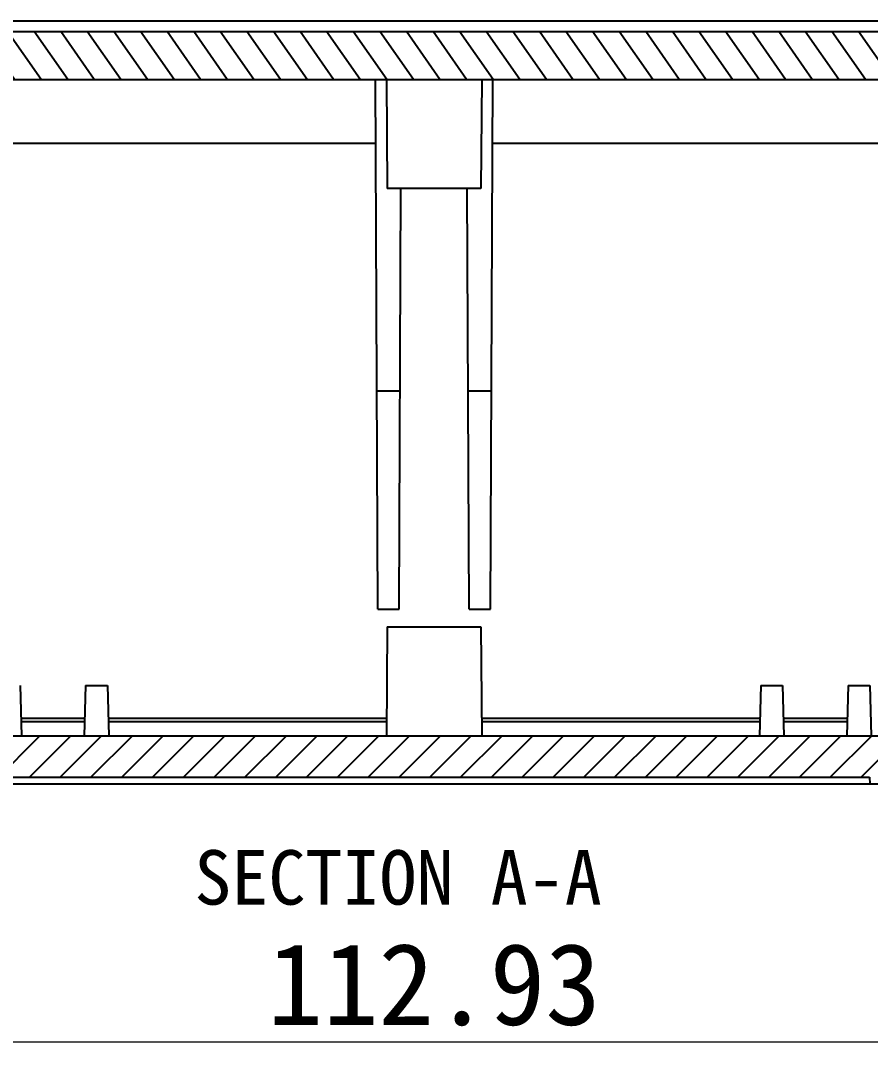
# Model space of a CAD drawing. Header units: millimetres. Extents: x 0 to 1787, y -410 to 0.
# Drawn here: x 1506.57 to 1545.57, y -295.72 to -248.12 of the extents above; entities that cross this region are included whole.
import ezdxf
from ezdxf.enums import TextEntityAlignment as Align

# ---------------------------------------------------------------- set-up
doc = ezdxf.new("R2010")
doc.units = ezdxf.units.MM
doc.header["$MEASUREMENT"] = 0
doc.layers.get('0').update_dxf_attribs({"linetype": 'CONTINUOUS'})
doc.layers.get('Defpoints').update_dxf_attribs({"linetype": 'CONTINUOUS'})
doc.layers.add('dim', color=82, linetype='CONTINUOUS', lineweight=9)
doc.layers.add('hatch', color=56, linetype='CONTINUOUS', lineweight=9)
doc.styles.add('宋体', font='SimSun.ttf')
doc.styles.add('样式 1', font='SIMKAI.TTF')
doc.dimstyles.new('YanXiu', dxfattribs={"dimscale": 1.5, "dimtxt": 2.5, "dimasz": 2.2, "dimexe": 0.65, "dimexo": 0.65, "dimgap": 0.5, "dimtad": 1, "dimzin": 0, "dimdsep": 46, "dimtxsty": '宋体', "dimcen": 0, "dimclrd": 3, "dimclre": 3, "dimclrt": 3, "dimadec": 0, "dimazin": 0, "dimtfac": 1, "dimtdec": 4, "dimtofl": 0, "dimtmove": 0, "dimatfit": 3, "dimfxl": 0, "dimtolj": 1, "dimtzin": 0, "dimlwd": 0, "dimlwe": 0, "dimarcsym": 0})

# ---------------------------------------------------------------- blocks, each defined once
blk = doc.blocks.new('*D18')
at = {"layer": 'Defpoints', "color": 0}
for p in [(1469.085, -280.922), (1582.017, -280.922), (1582.017, -294.967)]:
    blk.add_point(p, dxfattribs=at)
at = {"layer": 'dim', "color": 3, "lineweight": 5}
for p, q in [((1469.085, -281.672), (1469.085, -295.716)), ((1582.017, -281.672), (1582.017, -295.716)), ((1472.085, -294.967), (1579.017, -294.967))]:
    blk.add_line(p, q, dxfattribs=at)
at = {"layer": 'dim', "color": 3}
for points in [[(1472.085, -294.467), (1472.085, -295.467), (1469.085, -294.967)], [(1579.017, -294.467), (1579.017, -295.467), (1582.017, -294.967)]]:
    blk.add_solid(points, dxfattribs=at)
at = {"layer": 'dim', "color": 3, "insert": (1525.551, -292.342), "char_height": 3.75, "attachment_point": 5, "style": '宋体'}
blk.add_mtext('112.93', dxfattribs=at)

msp = doc.modelspace()

# ---------------------------------------------------------------- hatches: boundary and pattern name
h = msp.add_hatch()
h.set_pattern_fill('2', color=2, angle=125, style=0)
h.set_pattern_definition([(125, (1219.7938, -373.4207), (-0.819152, -0.5735764), [])])
edge = h.paths.add_edge_path()
edge.add_line((1467.051, -278.122), (1468.052, -278.122))
edge.add_line((1468.052, -278.122), (1468.122, -280.122))
edge.add_line((1468.122, -280.122), (1469.2, -280.122))
edge.add_line((1469.2, -280.122), (1469.891, -253.731))
edge.add_line((1469.891, -253.731), (1470.891, -253.731))
edge.add_line((1470.891, -253.731), (1470.973, -250.615))
edge.add_spline(control_points=[(1471.273, -250.322), (1471.1, -250.322), (1470.977, -250.443), (1470.973, -250.615)], knot_values=[0, 0, 0, 0, 1, 1, 1, 1], degree=3, periodic=0)
edge.add_line((1471.273, -250.322), (1473.273, -250.322))
edge.add_line((1473.273, -250.322), (1473.273, -250.822))
edge.add_line((1473.273, -250.822), (1577.83, -250.822))
edge.add_line((1577.83, -250.822), (1577.83, -250.322))
edge.add_line((1577.83, -250.322), (1579.83, -250.322))
edge.add_spline(control_points=[(1579.83, -250.322), (1580.002, -250.322), (1580.125, -250.443), (1580.13, -250.615)], knot_values=[0, 0, 0, 0, 1, 1, 1, 1], degree=3, periodic=0)
edge.add_line((1580.13, -250.615), (1580.211, -253.731))
edge.add_line((1580.211, -253.731), (1581.212, -253.731))
edge.add_line((1581.212, -253.731), (1581.903, -280.122))
edge.add_line((1581.903, -280.122), (1582.981, -280.122))
edge.add_line((1582.981, -280.122), (1583.051, -278.122))
edge.add_line((1583.051, -278.122), (1584.051, -278.122))
edge.add_line((1584.051, -278.122), (1583.368, -252.018))
edge.add_spline(control_points=[(1583.368, -252.018), (1583.36, -251.731), (1583.155, -251.531), (1582.868, -251.531)], knot_values=[0, 0, 0, 0, 1, 1, 1, 1], degree=3, periodic=0)
edge.add_line((1582.868, -251.531), (1582.355, -251.531))
edge.add_line((1582.355, -251.531), (1582.329, -250.557))
edge.add_spline(control_points=[(1579.83, -248.122), (1581.264, -248.122), (1582.292, -249.123), (1582.329, -250.557)], knot_values=[0, 0, 0, 0, 1, 1, 1, 1], degree=3, periodic=0)
edge.add_line((1579.83, -248.122), (1576.83, -248.122))
edge.add_line((1576.83, -248.122), (1576.804, -248.622))
edge.add_line((1576.804, -248.622), (1474.299, -248.622))
edge.add_line((1474.299, -248.622), (1474.273, -248.122))
edge.add_line((1474.273, -248.122), (1471.273, -248.122))
edge.add_spline(control_points=[(1471.273, -248.122), (1469.838, -248.122), (1468.811, -249.123), (1468.773, -250.557)], knot_values=[0, 0, 0, 0, 1, 1, 1, 1], degree=3, periodic=0)
edge.add_line((1468.773, -250.557), (1468.748, -251.531))
edge.add_line((1468.748, -251.531), (1468.235, -251.531))
edge.add_spline(control_points=[(1467.735, -252.018), (1467.742, -251.731), (1467.948, -251.531), (1468.235, -251.531)], knot_values=[0, 0, 0, 0, 1, 1, 1, 1], degree=3, periodic=0)
edge.add_line((1467.735, -252.018), (1467.051, -278.122))
h = msp.add_hatch()
h.set_pattern_fill('DEFAULT__7', color=2, angle=45, style=0)
h.set_pattern_definition([(45, (1219.7938, -373.4207), (-0.7071068, 0.7071068), [])])
edge = h.paths.add_edge_path()
edge.add_line((1451.775, -278.122), (1453.051, -278.122))
edge.add_line((1453.051, -278.122), (1453.118, -280.022))
edge.add_line((1453.118, -280.022), (1456.193, -280.022))
edge.add_line((1456.193, -280.022), (1456.301, -283.122))
edge.add_line((1456.301, -283.122), (1452.21, -283.122))
edge.add_spline(control_points=[(1452.21, -283.122), (1451.313, -283.122), (1450.687, -282.48), (1450.711, -281.583)], knot_values=[0, 0, 0, 0, 1, 1, 1, 1], degree=3, periodic=0)
edge.add_line((1450.711, -281.583), (1450.776, -279.096))
edge.add_spline(control_points=[(1450.776, -279.096), (1450.791, -278.523), (1451.202, -278.122), (1451.775, -278.122)], knot_values=[0, 0, 0, 0, 1, 1, 1, 1], degree=3, periodic=0)
h.paths.add_polyline_path([(1463.051, -278.122), (1467.952, -278.122), (1468.027, -280.272), (1469.051, -280.272), (1469.085, -280.922), (1582.017, -280.922), (1582.051, -280.272), (1583.076, -280.272), (1583.151, -278.122), (1588.051, -278.122), (1588.118, -280.022), (1591.193, -280.022), (1591.301, -283.122), (1586.632, -283.122), (1586.551, -281.583), (1584.551, -281.583), (1584.471, -283.122), (1545.551, -283.122), (1545.536, -282.822), (1505.567, -282.822), (1505.551, -283.122), (1466.632, -283.122), (1466.551, -281.583), (1464.551, -281.583), (1464.471, -283.122), (1459.801, -283.122), (1459.91, -280.022), (1462.985, -280.022)])
edge = h.paths.add_edge_path()
edge.add_line((1598.051, -278.122), (1599.327, -278.122))
edge.add_spline(control_points=[(1600.327, -279.096), (1600.312, -278.523), (1599.901, -278.122), (1599.327, -278.122)], knot_values=[0, 0, 0, 0, 1, 1, 1, 1], degree=3, periodic=0)
edge.add_line((1600.327, -279.096), (1600.392, -281.583))
edge.add_spline(control_points=[(1598.892, -283.122), (1599.789, -283.122), (1600.415, -282.48), (1600.392, -281.583)], knot_values=[0, 0, 0, 0, 1, 1, 1, 1], degree=3, periodic=0)
edge.add_line((1598.892, -283.122), (1594.801, -283.122))
edge.add_line((1594.801, -283.122), (1594.91, -280.022))
edge.add_line((1594.91, -280.022), (1597.985, -280.022))
edge.add_line((1597.985, -280.022), (1598.051, -278.122))

# ---------------------------------------------------------------- linework, layer by layer
at = {"color": 7, "linetype": 'Continuous'}
for p, q in [((1471.273, -248.122), (1579.83, -248.122)), ((1474.299, -248.622), (1576.804, -248.622)), ((1474.299, -248.622), (1576.804, -248.622)), ((1473.273, -250.822), (1577.83, -250.822)), ((1473.273, -250.822), (1577.83, -250.822)), ((1522.959, -275.122), (1522.853, -250.822)), ((1523.358, -250.822), (1523.401, -255.822)), ((1527.745, -250.822), (1527.701, -255.822)), ((1528.143, -275.122), (1528.249, -250.822)), ((1496.536, -253.731), (1522.866, -253.731)), ((1528.236, -253.731), (1554.566, -253.731)), ((1527.701, -255.822), (1523.401, -255.822)), ((1523.943, -275.122), (1524.027, -255.822)), ((1527.159, -275.122), (1527.075, -255.822)), ((1523.987, -265.122), (1522.916, -265.122)), ((1528.187, -265.122), (1527.116, -265.122)), ((1522.959, -275.122), (1523.943, -275.122)), ((1527.159, -275.122), (1528.143, -275.122)), ((1523.401, -275.922), (1523.358, -280.922)), ((1523.401, -275.922), (1527.701, -275.922)), ((1527.701, -275.922), (1527.745, -280.922)), ((1506.551, -278.622), (1506.611, -280.922)), ((1509.551, -278.622), (1509.491, -280.922)), ((1509.551, -278.622), (1510.551, -278.622)), ((1510.551, -278.622), (1510.611, -280.922)), ((1540.551, -278.622), (1540.491, -280.922)), ((1540.551, -278.622), (1541.551, -278.622)), ((1541.551, -278.622), (1541.611, -280.922)), ((1544.551, -278.622), (1544.491, -280.922)), ((1544.551, -278.622), (1545.551, -278.622)), ((1545.551, -278.622), (1545.611, -280.922)), ((1506.594, -280.122), (1509.508, -280.122)), ((1506.594, -280.272), (1509.508, -280.272)), ((1510.594, -280.122), (1523.365, -280.122)), ((1510.594, -280.272), (1523.363, -280.272)), ((1527.738, -280.122), (1540.508, -280.122)), ((1527.739, -280.272), (1540.508, -280.272)), ((1541.594, -280.122), (1544.508, -280.122)), ((1541.594, -280.272), (1544.508, -280.272)), ((1469.085, -280.922), (1582.017, -280.922)), ((1469.085, -280.922), (1582.017, -280.922)), ((1459.419, -283.122), (1591.801, -283.122)), ((1505.567, -282.822), (1545.536, -282.822)), ((1505.567, -282.822), (1545.536, -282.822)), ((1545.536, -282.822), (1545.551, -283.122)), ((1545.536, -282.822), (1545.551, -283.122)), ((1545.551, -283.122), (1584.471, -283.122))]:
    msp.add_line(p, q, dxfattribs=at)

# ---------------------------------------------------------------- texts
at = {"layer": 'hatch', "color": 6, "style": '样式 1'}
msp.add_text('SECTION A-A', height=2.5, dxfattribs=at).set_placement((1523.893, -287.419), align=Align.MIDDLE)

# ---------------------------------------------------------------- dimensions: what is measured, and where the dimension line sits
at = {"layer": 'dim'}
dim = msp.add_linear_dim(base=(1582.017, -294.967), p1=(1469.085, -280.922), p2=(1582.017, -280.922), dimstyle='YanXiu', override={"dimasz": 2, "dimexe": 0.49975, "dimexo": 0.49975, "dimgap": 0.49975}, dxfattribs=at)
dim.commit()
dim.dimension.update_dxf_attribs({"geometry": '*D18', "text_midpoint": (1525.551, -294.967), "dimtype": 160})

doc.saveas('drawing.dxf')
